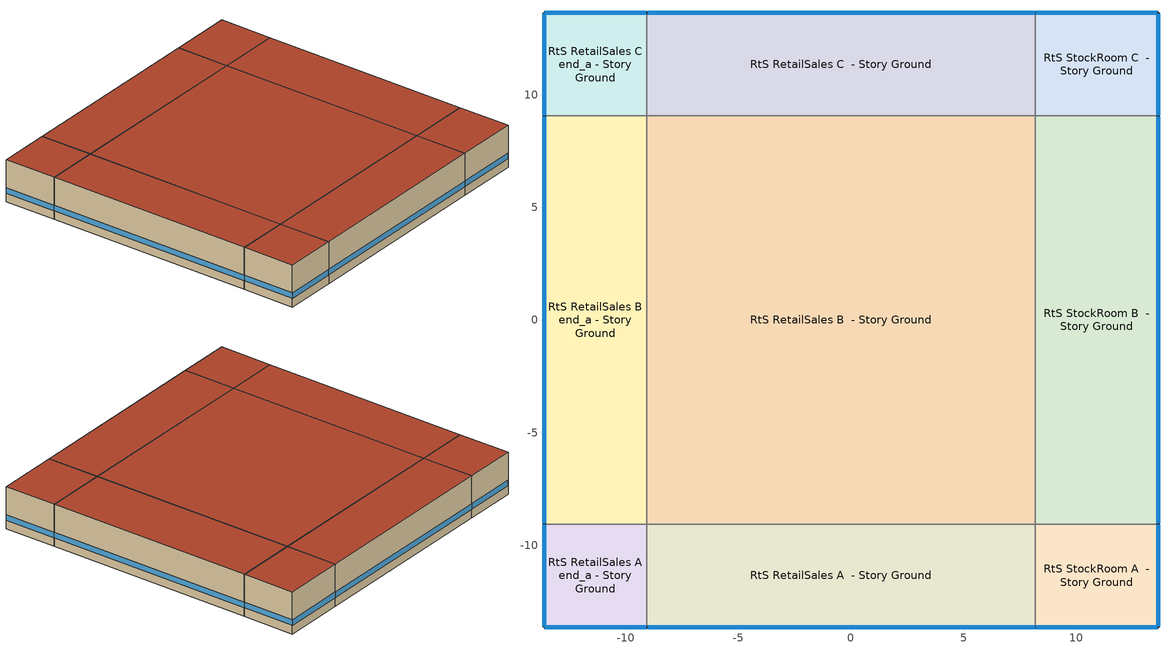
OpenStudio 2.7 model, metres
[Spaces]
RtS RetailSales A end_a - Story Ground
 floor ground: -13.63,-13.63 -13.63,-9.06 -9.06,-9.06 -9.06,-13.63 z0
 wall outside: -13.63,-9.06 -13.63,-13.63 -9.06,-13.63 z0:3.66
 wall to RtS RetailSales B end_a - Story Ground: -9.06,-9.06 -13.63,-9.06 z0:3.66
 wall to RtS RetailSales A  - Story Ground: -9.06,-13.63 -9.06,-9.06 z0:3.66
 window: -13.61,-13.63 -9.09,-13.63 / -13.63,-9.09 -13.63,-13.61 z0.76:1.24
 roof outside: -9.06,-13.63 -9.06,-9.06 -13.63,-9.06 -13.63,-13.63 z3.66
RtS RetailSales B end_a - Story Ground
 floor ground: -13.63,-9.06 -13.63,9.06 -9.06,9.06 -9.06,-9.06 z0
 wall outside: -13.63,9.06 -13.63,-9.06 z0:3.66
 wall to RtS RetailSales C end_a - Story Ground: -9.06,9.06 -13.63,9.06 z0:3.66
 wall to RtS RetailSales B  - Story Ground: -9.06,-9.06 -9.06,9.06 z0:3.66
 window: -13.63,9.03 -13.63,-9.03 z0.76:1.24
 roof outside: -9.06,-9.06 -9.06,9.06 -13.63,9.06 -13.63,-9.06 z3.66
RtS RetailSales C end_a - Story Ground
 floor ground: -13.63,9.06 -13.63,13.63 -9.06,13.63 -9.06,9.06 z0
 wall outside: -9.06,13.63 -13.63,13.63 -13.63,9.06 z0:3.66
 wall to RtS RetailSales C  - Story Ground: -9.06,9.06 -9.06,13.63 z0:3.66
 window: -13.63,13.61 -13.63,9.09 / -9.09,13.63 -13.61,13.63 z0.76:1.24
 roof outside: -9.06,9.06 -9.06,13.63 -13.63,13.63 -13.63,9.06 z3.66
RtS RetailSales A  - Story Ground
 floor ground: -9.06,-13.63 -9.06,-9.06 8.18,-9.06 8.18,-13.63 z0
 wall outside: -9.06,-13.63 8.18,-13.63 z0:3.66
 wall to RtS RetailSales B  - Story Ground: 8.18,-9.06 -9.06,-9.06 z0:3.66
 wall to RtS StockRoom A  - Story Ground: 8.18,-13.63 8.18,-9.06 z0:3.66
 window: -9.03,-13.63 8.15,-13.63 z0.76:1.24
 roof outside: 8.18,-13.63 8.18,-9.06 -9.06,-9.06 -9.06,-13.63 z3.66
RtS RetailSales B  - Story Ground
 floor ground: -9.06,-9.06 -9.06,9.06 8.18,9.06 8.18,-9.06 z0
 wall to RtS RetailSales C  - Story Ground: 8.18,9.06 -9.06,9.06 z0:3.66
 wall to RtS StockRoom B  - Story Ground: 8.18,-9.06 8.18,9.06 z0:3.66
 roof outside: 8.18,-9.06 8.18,9.06 -9.06,9.06 -9.06,-9.06 z3.66
RtS RetailSales C  - Story Ground
 floor ground: -9.06,9.06 -9.06,13.63 8.18,13.63 8.18,9.06 z0
 wall outside: 8.18,13.63 -9.06,13.63 z0:3.66
 wall to RtS StockRoom C  - Story Ground: 8.18,9.06 8.18,13.63 z0:3.66
 window: 8.15,13.63 -9.03,13.63 z0.76:1.24
 roof outside: 8.18,9.06 8.18,13.63 -9.06,13.63 -9.06,9.06 z3.66
RtS StockRoom A  - Story Ground
 floor ground: 8.18,-13.63 8.18,-9.06 13.63,-9.06 13.63,-13.63 z0
 wall outside: 8.18,-13.63 13.63,-13.63 13.63,-9.06 z0:3.66
 wall to RtS StockRoom B  - Story Ground: 13.63,-9.06 8.18,-9.06 z0:3.66
 window: 13.63,-13.61 13.63,-9.09 / 8.2,-13.63 13.61,-13.63 z0.76:1.24
 roof outside: 13.63,-13.63 13.63,-9.06 8.18,-9.06 8.18,-13.63 z3.66
RtS StockRoom B  - Story Ground
 floor ground: 8.18,-9.06 8.18,9.06 13.63,9.06 13.63,-9.06 z0
 wall outside: 13.63,-9.06 13.63,9.06 z0:3.66
 wall to RtS StockRoom C  - Story Ground: 13.63,9.06 8.18,9.06 z0:3.66
 window: 13.63,-9.03 13.63,9.03 z0.76:1.24
 roof outside: 13.63,-9.06 13.63,9.06 8.18,9.06 8.18,-9.06 z3.66
RtS StockRoom C  - Story Ground
 floor ground: 8.18,9.06 8.18,13.63 13.63,13.63 13.63,9.06 z0
 wall outside: 13.63,9.06 13.63,13.63 8.18,13.63 z0:3.66
 window: 13.63,9.09 13.63,13.61 / 13.61,13.63 8.2,13.63 z0.76:1.24
 roof outside: 13.63,9.06 13.63,13.63 8.18,13.63 8.18,9.06 z3.66
[Building]
DEER Pre-1975|RtS
[Site]
Site 1
[ClimateZones]
Climate Zone Institution Name 1=CEC; Climate Zone Document Name 1=California Climate Zone Descriptions; Climate Zone Document Year 1=1995; Climate Zone Value 1=6
[SizingPeriod:DesignDay] Barometric Pressure {Pa}=100977; Sky Clearness=0; Rain Indicator=0; Snow Indicator=0; Day of Month=21; Daylight Saving Time Indicator=0; Humidity Indicating Type=Wetbulb; Dry-Bulb Temperature Range Modifier Type=DefaultMultipliers
Name | Maximum Dry-Bulb Temperature {C} | Daily Dry-Bulb Temperature Range {deltaC} | Humidity Indicating Conditions at Maximum Dry-Bulb | Wind Speed {m/s} | Wind Direction {deg} | Month | Day Type | Solar Model Indicator | ASHRAE Taub | ASHRAE Taud
Houston Bush Intercontinental Ann Htg 99.6% Condns DB | -1.6 | 0 | -1.6 | 2.8 | 0 | 1 | WinterDesignDay | ASHRAEClearSky
Houston Bush Intercontinental Ann Clg .4% Condns DB=>MWB | 36 | 10.1 | 24.8 | 3.5 | 170 | 7 | SummerDesignDay | ASHRAETau | 0.499 | 1.97
[SpaceType] Standards Building Type=RtS
Name | Standards Space Type
RtS RetailSales | RetailSales
RtS StockRoom | StockRoom
[BuildingStory]
Story Ground: Nominal Z Coordinate {m}=0; Nominal Floor to Floor Height {m}=3.6576
[Space] Building Story=Story Ground
Name | Space Type | Thermal Zone
RtS RetailSales A end_a - Story Ground | RtS RetailSales | Zone RtS RetailSales A end_a - Story Ground
RtS RetailSales B end_a - Story Ground | RtS RetailSales | Zone RtS RetailSales B end_a - Story Ground
RtS RetailSales C end_a - Story Ground | RtS RetailSales | Zone RtS RetailSales C end_a - Story Ground
RtS RetailSales A  - Story Ground | RtS RetailSales | Zone RtS RetailSales A  - Story Ground
RtS RetailSales B  - Story Ground | RtS RetailSales | Zone RtS RetailSales B  - Story Ground
RtS RetailSales C  - Story Ground | RtS RetailSales | Zone RtS RetailSales C  - Story Ground
RtS StockRoom A  - Story Ground | RtS StockRoom | Zone RtS StockRoom A  - Story Ground
RtS StockRoom B  - Story Ground | RtS StockRoom | Zone RtS StockRoom B  - Story Ground
RtS StockRoom C  - Story Ground | RtS StockRoom | Zone RtS StockRoom C  - Story Ground
[ThermalZone] Multiplier=1; Use Ideal Air Loads=No
Zone RtS RetailSales A end_a - Story Ground; Zone RtS RetailSales B end_a - Story Ground; Zone RtS RetailSales C end_a - Story Ground; Zone RtS RetailSales A  - Story Ground; Zone RtS RetailSales B  - Story Ground; Zone RtS RetailSales C  - Story Ground; Zone RtS StockRoom A  - Story Ground; Zone RtS StockRoom B  - Story Ground; Zone RtS StockRoom C  - Story Ground
[Sizing:Zone] Zone Cooling Design Supply Air Temperature Input Method=SupplyAirTemperature; Zone Cooling Design Supply Air Temperature {C}=14; Zone Cooling Design Supply Air Temperature Difference {deltaC}=11.11; Zone Heating Design Supply Air Temperature Input Method=SupplyAirTemperature; Zone Heating Design Supply Air Temperature {C}=40; Zone Heating Design Supply Air Temperature Difference {deltaC}=11.11; Zone Cooling Design Supply Air Humidity Ratio {kg-H2O/kg-air}=0.0085; Zone Heating Design Supply Air Humidity Ratio {kg-H2O/kg-air}=0.008; Cooling Design Air Flow Method=DesignDay; Heating Design Air Flow Method=DesignDay; Account for Dedicated Outdoor Air System=No; Dedicated Outdoor Air System Control Strategy=NeutralSupplyAir; Dedicated Outdoor Air Low Setpoint Temperature for Design {C}=autosize; Dedicated Outdoor Air High Setpoint Temperature for Design {C}=autosize
Zone RtS RetailSales A end_a - Story Ground; Zone RtS RetailSales B end_a - Story Ground; Zone RtS RetailSales C end_a - Story Ground; Zone RtS RetailSales A  - Story Ground; Zone RtS RetailSales B  - Story Ground; Zone RtS RetailSales C  - Story Ground; Zone RtS StockRoom A  - Story Ground; Zone RtS StockRoom B  - Story Ground; Zone RtS StockRoom C  - Story Ground
